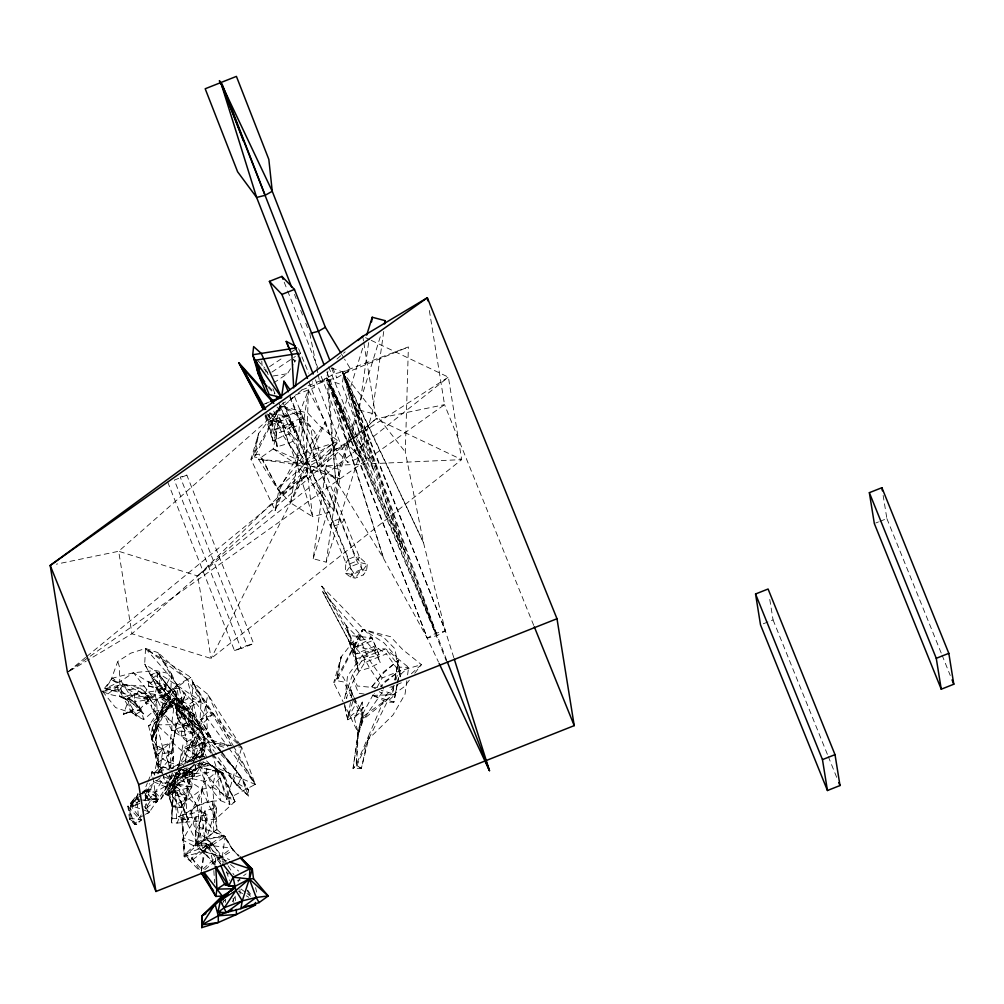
<?xml version="1.0" encoding="UTF-8"?>
<svg xmlns="http://www.w3.org/2000/svg" width="1004" height="1004" viewBox="0 0 1004 1004"><rect width="100%" height="100%" fill="white"/><g stroke="black" fill="none" stroke-linecap="round" stroke-linejoin="round"><path stroke-width="0.75" stroke-dasharray="5 3.75" d="M162.786 773.369L158.808 771.612L152.018 739.622L162.108 715.375L163.163 693.714L166.413 684.615L171.646 674.148L157.942 652.613L145.53 648.471L130.733 653.19L117.744 661.473L111.155 679.608L102.345 691.154L115.598 707.582L129.177 712.225L141.15 709.238L117.393 686.962L102.345 691.154C112.285 696.989 124.747 695.709 134.649 701.846L144.752 715.25L128.135 698.822L119.978 696.475L117.393 686.962L119.677 690.112L123.404 684.113L140.384 688.054L145.48 692.459L155.444 706.251L140.384 688.054L127.37 690.012L123.404 684.113L105.156 688.719L112.523 678.164L133.482 672.743L155.494 670.484L171.646 674.148L176.804 685.431L180.205 711.585L199.457 730.397L201.064 701.231L190.835 677.323L145.53 648.471L144.676 664.058L156.837 686.912L162.673 697.504L180.205 711.585L201.064 701.231L187.221 679.093L157.942 652.613L176.804 685.431L192.956 701.445L199.457 730.397L184.196 708.949L178.775 686.322L145.53 648.471L187.221 679.093L192.956 701.445L180.205 711.585L160.063 697.83L176.804 685.431L190.835 677.323L162.673 697.504L160.063 697.83L170.743 691.681L176.804 685.431M197.022 763.768L208.242 763.266L201.779 789.32L186.744 822.038L186.217 800.916L187.585 779.757L181.724 767.232L173.014 785.203L171.571 822.878L177.068 823.092L215.496 819.264L234.961 801.556L223.515 773.331L210.815 765.224L206.573 760.856M414.765 673.22L421.404 664.648L402.617 649.5L390.594 636.712L362.808 629.37L355.14 654.056L374.028 646.563L374.003 650.416L380.252 662.452L369.522 667.911L358.415 671.111L348.488 640L322.598 591.594L374.003 650.416L363.373 656.541L356.006 658.925L358.415 671.111L355.14 654.056L348.488 640L363.373 656.541L369.522 667.911L384.043 689.685L363.649 719.077L358.503 733.485L343.77 703.252M201.453 758.497L204.716 751.745L205.142 738.768L189.982 706.025C180.795 698.069 167.492 699.888 159.611 690.3L159.761 672.718L148.291 681.892L148.567 685.719L145.48 692.459L148.718 701.608L166.413 684.615L148.291 681.892L133.482 672.743L121.007 680.976L105.156 688.719L129.993 695.144L153.399 697.968L133.482 672.743M205.142 745.282L200.925 750.779L204.854 738.555L203.574 736.108L195.403 737.024L186.694 748.582L191.249 745.708L200.925 750.779L202.946 754.77L193.885 732.242L188.677 710.481L174.307 704.293L190.873 720.345L200.273 727.473L203.574 736.108L203.875 742.684L205.142 745.282L199.369 744.855L181.034 736.17L171.797 730.535L163.903 713.982L174.307 704.293L182.841 725.352L186.957 741.529L186.694 748.582L195.905 754.92L202.946 754.77C209.485 740.563 199.696 727.247 194.387 714.547L188.677 710.481L171.094 701.457L174.307 704.293L171.897 721.964L171.797 730.535L167.266 761.948L158.808 771.612L157.653 746.675L152.545 726.934L160.339 713.731L169.977 705.912L176.34 698.646L174.558 690.639L167.292 698.935L148.63 725.955L152.018 739.622L163.903 713.982L171.094 701.457L176.34 698.646L167.292 698.935L169.977 705.912L182.828 714.183L197.951 746.951M225.837 860.767L221.144 856.989L203.737 851.417L195.441 846.698L196.156 816.779L207.64 814.821L204.59 838.403L184.221 856.6L190.572 861.306L200.06 871.434M195.905 754.92L199.369 744.855L204.854 738.555L193.885 732.242L188.802 724.411L188.677 710.481L189.982 706.025L182.828 714.183L176.24 724.675L173.428 740.362L163.062 748.959L156.122 756.577L156.938 724.838L160.339 713.731L176.24 724.675L168.948 769.328L154.403 772.666L154.754 775.289M194.387 714.547L190.873 720.345L189.166 726.03L174.307 704.293L194.387 714.547L193.885 732.242L181.034 736.17L171.897 721.964L163.903 713.982L176.34 698.646L169.538 699.562L165.058 704.193L156.737 716.944L156.737 722.378L152.018 739.622L152.545 726.934L156.938 724.838L176.24 724.675L172.776 742.709L171.91 752.385L173.742 755.146L173.228 767.972L168.948 769.328L156.586 763.529C156.749 750.954 148.994 739.496 152.545 726.934M200.888 820.519L201.779 789.32L187.585 779.757L174.056 784.086L173.014 785.203L171.571 822.878L174.056 784.086L175.637 779.28L183.431 769.24M453.808 657.658L445.362 630.901L423.525 542.75L405.302 452.001L408.39 346.932L342.414 371.844L331.37 367.928M138.928 795.093L147.688 789.784L152.733 789.734L158.607 798.494L149.42 812.01L130.545 805.434L130.909 818.411L136.782 824.397L129.503 818.95L130.545 805.434L141.413 819.904L136.782 824.397L134.774 824.548L129.503 818.95L127.885 806.112L130.545 805.434L136.544 798.544L138 793.8L130.307 803.438L132.616 806.789L136.544 798.544L136.607 796.624L140.309 794.34M203.335 762.023L194.6 776.105L182.515 776.858L182.841 769.265M211.078 753.238L181.586 716.693L182.188 703.867L184.686 696.663L188.087 698.734L180.243 702.223L176.88 700.127L175.135 688.305L178.637 688.33L183.845 692.823L188.087 698.734M171.646 674.148L170.743 691.681L162.673 697.504L144.676 664.058L201.064 701.231L192.956 701.445M124.283 698.32L128.211 701.156L135.866 714.321L135.791 715.802L143.76 719.517L153.072 711.585L162.121 709.753L176.34 698.646L156.737 722.378L157.628 715.3L156.36 699.6L154.992 694.555L156.837 686.912L170.743 691.681L164.455 695.897L156.36 699.6L151.002 705.323L153.072 711.585L156.737 716.944L170.492 698.106C155.482 693.4 138.025 690.727 123.266 697.366L117.393 686.962M362.356 702.085L354.286 717.86L358.177 732.907L361.553 716.63L362.356 702.085L358.654 709.502L347.572 718.613L347.76 719.793L359.281 713.405L363.184 707.205L362.193 720.659L358.302 733.736L353.082 768.336L361.402 768.361L368.644 738.969L386.992 702.235L394.773 694.73L397.848 684.414M358.039 732.092L356.131 765.123L353.082 768.336L358.039 732.092L361.553 716.63M358.302 733.736L356.382 766.705L353.082 768.336M180.921 807.567L187.008 798.431L186.418 795.268L191.777 787.01L179.841 768.813L170.228 784.827L168.998 791.453L180.921 807.567L181.787 807.505L187.008 798.431L191.777 787.01L192.693 772.904L181.26 769.265L189.844 772.402L189.128 783.496L186.418 795.268L180.921 807.567L172.274 806.275L168.07 793.085L170.228 784.827L177.281 771.599M179.515 770.896L175.587 773.469L167.58 782.041L166.677 794.867L168.697 795.469L178.298 783.948L192.693 772.904L182.138 769.189M178.11 770.407L182.515 776.858L186.844 775.552L194.6 776.105L195.579 764.458M196.069 758.635L196.32 755.723L190.446 744.102L184.359 747.465L177.231 769.114L186.844 775.552L191.902 764.973M220.391 751.08L182.188 703.867L177.444 706.979L176.114 712.802L177.62 718.5L185.414 715.024L181.849 713.744L176.34 706.465L176.88 700.127L184.686 696.663L181.398 702.612L176.34 706.465L177.62 718.5L185.376 731.075L189.003 721.688L185.414 715.024L180.858 698.596L176.34 706.465L181.586 716.693M212.497 753.439L176.34 706.465L177.093 698.32L175.135 688.305M278.961 403.156L345.878 562.792L345.25 572.995L350.271 577.011L355.152 578.178L363.297 574.953L366.548 570.561L367.288 564.261L359.57 557.371L294.122 395.538L290.972 399.78L283.103 402.905L274.908 413.962L273.715 411.1M397.057 684.176L393.857 702.172L386.992 702.235L372.685 695.37L374.63 693.174M201.302 871.045L203.737 851.417L212.71 843.724L224.306 862.285M162.297 773.093L155.432 754.255L151.416 738.091L156.938 724.838L173.428 740.362L171.91 752.385L156.586 763.529L154.403 772.666L160.665 773.13M406.821 680.8L405.026 694.228L392.991 715.036L368.644 738.969L356.382 766.705L361.402 768.361L368.267 736.61L385.9 695.433L393.568 687.313L390.619 687.313M407.611 674.839L408.603 667.371L385.649 648.91L378.433 648.747L362.494 655.072L347.509 675.968L345.539 694.279L343.832 701.495M167.58 782.041L170.228 784.827L178.298 783.948L173.943 785.329L167.58 782.041L164.932 793.649L168.697 795.469L173.943 785.329L175.587 773.469L192.693 772.904L189.128 783.496L174.407 777.686L175.587 773.469L178.298 783.948L191.777 787.01L168.07 793.085L172.01 806.664L181.787 807.505L172.01 806.664L187.008 798.431L168.07 793.085L174.407 777.686L186.418 795.268L168.998 791.453L172.274 806.275M227.331 864.532L222.311 856.638L225.109 836.671L216.839 829.404L212.547 801.142L197.299 805.672L190.547 810.893L195.454 831.212L197.6 845.293L214.818 865.147M383.729 331.496L372.208 413.435L326.2 562.165L313.173 558.726L326.212 465.969L363.021 346.995M326.2 562.165L339.239 469.395L381.106 334.068M313.173 558.726L359.181 410.008L368.744 341.987M168.697 795.469L170.228 784.827L191.777 787.01M203.737 851.417L190.572 861.306L185.188 854.228L212.71 843.724L197.098 842.77L182.803 814.759L184.221 856.6L185.188 854.228L197.098 842.77L201.578 811.709L182.803 814.759L181.787 818.611L184.221 856.6L203.737 851.417L213.375 862.9L221.144 856.989L205.92 845.87L183.519 837.851L181.787 818.611L196.156 816.779L182.565 840.097L195.441 846.698L212.71 843.724L204.59 838.403L201.578 811.709L207.64 814.821L195.441 846.698M157.879 773.883L160.289 767.219L163.062 748.959L156.938 724.838L154.792 749.975L156.122 756.577M350.421 702.323L347.76 719.793L344.146 703.44M220.478 863.628L205.92 845.87L201.114 872.551M327.931 371.103L326.802 378.044L335.587 479.636L383.616 558.575L427.24 638.092L438.497 662.063M446.705 660.293L373.651 470.098L342.05 384.858L343.857 373.764L408.39 346.932M203.574 736.108L190.873 720.345L182.841 725.352L181.034 736.17L186.957 741.529L199.369 744.855L186.694 748.582M393.568 687.313L392.489 693.689L385.9 695.433L379.299 691.743M351.162 697.793L351.676 694.718L346.204 698.42L353.496 680.361L364.879 662.464L386.465 653.905L400.935 674.111L399.617 678.528M166.413 684.615L164.455 695.897L165.058 704.193L169.977 705.912L156.436 721.851L148.63 725.955L169.977 705.912L169.538 699.562L170.492 698.106M393.819 686.109L392.489 693.689L381.231 690.3M394.886 680.034L398.337 660.331L383.842 671.714L371.38 687.326L357.336 685.996L352.58 674.638L364.075 657.469L385.649 648.91L399.818 667.171L408.603 667.371L400.935 674.111M394.898 679.821L398.337 660.331L383.98 672.63L371.38 687.326L374.028 688.807M165.058 704.193L156.36 699.6L148.843 699.625L138.64 691.003L135.063 693.35L134.335 697.391L134.649 701.846L139.443 709.627L148.843 699.625L154.992 694.555M182.929 744.981L179.088 765.286L167.266 761.948L154.603 752.962M155.457 780.547L165.798 783.358L169.048 775.891L174.094 780.999L161.054 798.87L156.335 802.246L148.542 799.937L146.923 798.255L149.734 783.584M151.14 776.255L151.98 771.85L164.794 772.754M397.371 684.138L393.857 702.172L372.685 695.37L374.818 693.149M397.659 682.645L400.006 670.622L385.348 681.101L380.478 686.598M397.383 682.67L400.006 670.622L385.498 682.017L381.231 686.46M146.571 704.105L148.454 696.023L143.409 698.684L146.571 704.105L151.617 701.432L148.454 696.023M159.121 693.287L161.004 685.192L155.959 687.865L159.121 693.287L164.167 690.614L161.004 685.192M145.367 814.382L149.42 812.01L145.116 800.74L147.688 789.784L158.607 798.494L145.404 808.948L149.42 812.01L145.417 815.951M156.436 721.851L152.018 739.622L159.862 713.129L174.558 690.639M197.11 759.363L192.868 757.531L205.883 705.172L207.79 694.316L192.479 681.992L192.868 757.531L194.801 759.915M303.258 465.04L320.552 458.175L314.679 431.921L302.417 418.442L280.455 405.779L254.564 457.071L250.962 459.305L253.397 455.439L259.17 454.122L281.421 495.386L303.258 465.04L288.663 443.316L283.856 431.055L268.796 414.627L273.753 429.812L292.628 422.32L298.979 438.146L288.663 443.316L277.142 446.805L273.753 429.812L280.455 405.779L308.052 413.234L319.912 426.135L338.473 441.434L321.23 463.559L281.421 495.386L275.134 510.547L250.962 459.305L258.643 433.414L280.455 405.779L299.117 413.811L310.575 426.135L314.277 449.353L296.983 456.205L278.61 491.433L275.134 510.547L280.016 493.416L305.843 475.306M172.311 772.729L170.09 780.284L165.798 783.358L162.799 774.561M132.151 712.1L135.791 715.802L130.583 711.51L128.211 701.156L123.279 714.371L132.465 711.121L132.98 709.426L141.238 711.033L143.76 719.517L130.583 711.51L129.177 707.255L123.442 698.483L119.978 696.475M344.761 705.774L347.572 718.613L353.759 698.52M395.802 680.122L399.818 667.171M214.48 865.147L213.074 862.536L233.003 850.162L225.109 836.671L212.861 844.778L197.6 845.293L206.586 838.415L216.324 807.442L212.547 801.142L213.814 831.889L197.6 845.293L199.67 827.421L197.299 805.672L213.814 831.889L225.109 836.671L233.003 850.162L238.375 855.446M182.904 767.746L190.446 744.102L203.072 749.398L206.51 756.903M358.177 732.907L362.193 720.659M168.948 769.328L173.742 755.146L173.428 740.362M171.584 818.147L188.363 819.716L173.014 785.203L195.617 763.831L179.227 775.527L173.968 784.262L178.637 816.603L185.112 813.905L196.809 805.861L205.117 781.501L217.504 771.072L223.515 773.331L229.954 804.442L234.961 801.556L222.424 774.36L216.726 768.75L208.242 763.266L175.637 779.28L170.906 770.206M352.58 674.638L345.539 694.279L350.873 689.723L353.508 696.512M157.339 699.851L153.072 711.585L157.628 715.3L156.737 722.378L162.121 709.753L157.339 699.851L163.163 693.714L164.455 695.897L169.538 699.562M180.243 702.223L183.845 692.823M190.572 861.306L191.852 858.018L205.92 845.87M220.566 751.507L241.224 777.159L237.622 786.132L248.666 796.159L248.427 790.123L241.224 777.159L221.796 751.845M176.88 700.127L182.188 703.867L179.101 708.962L176.34 706.465L178.762 700.516L157.126 672.115L151.202 674.751L176.34 706.465L216.801 749.925M164.418 776.996L174.094 780.999L166.275 787.098L156.335 802.246L146.923 798.255L144.011 791.202L147.425 782.907M148.002 781.526L151.98 771.85L157.502 774.134M196.546 764.671L199.344 767.219L223.515 773.331L212.522 787.023L201.779 789.32L186.217 800.916L177.068 823.092L174.056 784.086L185.451 774.486L194.437 764.069M146.923 798.255L153.737 781.777L151.98 771.85L155.043 775.126M182.565 840.097L183.519 837.851L185.188 854.228L191.852 858.018L202.118 869.891L215.345 858.031L221.144 856.989L223.252 862.85M160.376 777.686L144.011 791.202L148.542 799.937L161.054 798.87L166.275 787.098L159.134 779.481M379.023 654.771L373.024 640.401L354.148 647.894L349.593 635.557L321.732 586.173L371.957 637.766L379.023 654.771L367.916 657.984L357.173 663.443L354.148 647.894L362.808 629.37L382.813 636.523L394.723 648.546L399.441 671.086L382.147 677.951L376.939 687.602M190.873 720.345L195.403 737.024L191.249 745.708L203.875 742.684L195.403 737.024L182.841 725.352L171.897 721.964M192.53 763.655L196.32 755.723L203.072 749.398L199.056 757.769M195.454 831.212L205.117 810.943L216.324 807.442L216.839 829.404L206.586 838.415L195.454 831.212L199.67 827.421L223.29 835.202L225.109 836.671L206.586 838.415L205.117 810.943L190.547 810.893L199.67 827.421L202.758 850.928L222.311 856.638L229.452 859.625M182.515 776.858L192.379 771.712L195.717 764.734M200.8 759.852L195.579 770.645L169.438 776.305M278.936 407.147L289.34 417.689L294.875 432.36L283.354 435.849L273.038 441.02L270.452 425.169L280.455 405.779L253.397 455.439L258.643 433.414L254.564 457.071L261.944 458.025L281.421 495.386M138 793.8L132.214 804.919L132.616 806.789L142.342 802.083M177.231 769.114L190.446 744.102M221.984 904.617L224.03 900.739M237.948 882.014L241.537 875.287M373.224 694.504L362.808 713.806L358.503 733.485L363.235 716.442L404.311 686.673L410.008 679.331M232.3 901.68L235.312 896.246M347.572 718.613L356.144 703.302L354.036 697.868M148.542 799.937L155.319 792.256L164.028 776.732M170.228 784.827L164.932 793.649L166.677 794.867L173.943 785.329M151.617 798.77L145.906 790.499L158.607 798.494L151.617 798.77L145.404 808.948L145.906 790.499L152.733 789.734M139.242 800.326L136.607 796.624L127.885 806.112L134.774 824.548L143.697 811.295M273.577 382.976L287.433 373.714L293.143 364.615M293.595 359.306L294.774 362.005L297.184 358.177M297.987 356.909L300.397 353.082M173.014 785.203L179.227 775.527L175.838 769.064M187.622 762.952L191.814 756.665L202.419 754.807L205.745 759.639M138.64 691.003L134.335 697.391L148.843 699.625L134.649 701.846L123.442 698.483M363.184 707.205L359.231 713.041L354.286 717.86M350.271 577.011L353.521 572.619L361.666 569.393L366.548 570.561M199.871 758.196L202.419 754.807L174.47 766.479L172.688 768.349M159.761 672.718L148.567 685.719L159.611 690.3L145.48 692.459M199.432 758.284L202.419 754.807L177.758 766.868M111.155 679.608L112.523 678.164L117.895 682.218L111.155 679.608L135.063 693.35L148.843 699.625M184.259 768.311L192.379 771.712L201.465 762.187M192.868 757.531L208.029 741.956L205.883 705.172L192.479 681.992L226.452 733.798L233.267 745.784M320.552 458.175L338.473 441.434L314.277 449.353M154.403 772.666L160.289 767.219L173.228 767.972M189.63 761.622L203.072 749.398M211.781 715.224L200.737 719.404L212.76 740.588L230.794 745.646L214.944 744.516L200.737 719.404L208.92 710.706L211.781 715.224L202.946 723.256L214.944 744.516L226.302 748.043M215.496 864.318L213.074 862.536L231.547 848.104L239.203 855.885M411.364 673.734L421.404 664.648L399.441 671.086M301.752 390.067L118.673 551.284L56.287 564.185M336.955 359.068L345.175 351.827M533.726 625.404L444.534 404.65L376.073 418.819L131.963 633.775L87.599 660.293M223.051 901.605L225.31 899.609M176.34 698.646L159.862 713.129L162.108 715.375M141.012 795.042L127.885 806.112L138.602 818.323L141.413 819.904L134.774 824.548M130.583 711.51L132.98 709.426L123.279 714.371L132.465 711.121M213.814 831.889L216.839 829.404M85.578 657.432L67.431 672.341L86.256 661.096M86.796 656.44L376.073 418.819L363.762 342.439M352.592 698.47L363.649 719.077L388.987 698.395M128.135 698.822L135.063 693.35M107.943 693.915L119.878 684.527L156.837 686.912M142.116 794.164L147.688 789.784L143.61 798.908L145.116 800.74L158.607 798.494M204.791 869.652L213.375 862.9M139.405 799.284L136.544 798.544L130.307 803.438L132.214 804.919L139.807 800.916M169.977 705.912L157.628 715.3L151.002 705.323M200.273 727.473L193.885 732.242L171.797 730.535L188.802 724.411L200.423 739.019L204.716 751.745M243.608 875.689L246.105 873.831M132.616 806.789L138.728 802.409M68.711 671.438L444.534 404.65L428.783 306.923M238.701 856.161L231.547 848.104L223.29 835.202L208.945 845.242L202.758 850.928L212.861 844.778L222.311 856.638M269.574 366.648L283.203 357.524M291.888 351.726L298.113 347.572L308.692 373.099M271.858 372.145L295.414 356.407M135.866 714.321L141.238 711.033L139.154 706.038M141.539 793.587L147.688 789.784L142.154 792.081M190.785 761.798L202.419 754.807M144.011 791.202L155.319 792.256L174.094 780.999M144.011 815.16L138.602 818.323L136.607 796.624M197.098 842.77L204.59 838.403M318.168 374.492L319.724 382.097L333.893 373.99L350.948 369.71L344.548 359.106M319.724 382.097L336.767 377.818L350.948 369.71M354.148 647.894L371.957 637.766L373.024 640.401M174.47 766.479L191.814 756.665L194.977 762.638M265.922 414.539L270.452 425.169L287.056 415.857L294.875 432.36M186.957 741.529L195.403 737.024M382.147 677.951L367.916 657.984L360.75 640.301L346.204 625.843L357.173 663.443L353.546 643.689L360.75 640.301L371.957 637.766L349.593 635.557L346.204 625.843L321.732 586.173M265.006 415.832L273.038 441.02L268.168 422.107L275.171 418.831L287.056 415.857L266.913 413.397M181.172 725.177L189.003 721.688M265.144 403.671L269.448 401.889M308.165 385.787L326.802 378.044L367.238 461.551L446.265 660.845M295.49 394.999L314.628 387.406L312.257 381.683M270.452 425.169L289.34 417.689M186.844 475.13L174.307 480.1L241.085 648.584L253.623 643.602L186.844 475.13L180.256 477.088L247.034 645.559L253.623 643.602M335.323 449.378L347.873 444.395L360.386 457.422L347.836 462.405L335.323 449.378L308.617 381.307M167.706 482.058L234.484 650.542L247.034 645.559M389.803 687.401L401.336 682.82M875.726 523.021L878.513 521.917M879.906 521.365L886.883 518.604L883.144 495.424M763.316 623.773L773.067 619.907L769.591 598.284M219.575 750.289L157.251 672.404L151.202 674.751L179.101 708.962M129.503 818.95L130.909 818.411L141.413 819.904M187.585 779.757L216.174 769.641L216.726 768.75L210.815 765.224L197.135 763.969M185.112 813.905L173.968 784.262L196.809 805.861L208.468 801.43L220.679 800.665L229.954 804.442L217.504 771.072L199.344 767.219L181.762 776.431L172.098 770.972M262.27 404.876L269.612 402.102M301.853 389.916L328.245 379.951L342.05 384.858M276.301 433.565L268.796 414.627L277.142 446.805L276.301 433.565L283.856 431.055L293.821 425.382L292.628 422.32M234.484 650.542L241.085 648.584M223.29 835.202L202.105 841.164L208.945 845.242L231.547 848.104M273.753 429.812L293.821 425.382L298.979 438.146M355.14 654.056L374.003 650.416L351.174 645.321L322.598 591.594M273.038 375.998L287.433 373.714M163.062 748.959L170.454 767.32L173.742 755.146L163.062 748.959L154.792 749.975L160.289 767.219L166.112 771.863M237.383 880.32L240.307 880.019M185.451 774.486L206.56 772.503L212.522 787.023L215.496 819.264L201.779 789.32M102.345 691.154L119.677 690.112L105.156 688.719M372.685 695.37L394.773 694.73M377.303 687.326L371.38 687.326L375.609 688.593M182.841 725.352L189.166 726.03M205.054 756.727L196.32 755.723L184.359 747.465L186.016 766.19M364.176 694.053L358.503 693.174L353.496 680.361M229.489 745.42L208.029 741.956L211.882 753.715M238.688 746.901L241.751 747.39L255.254 784.425L226.778 799.297L195.767 761.107M189.844 772.402L192.693 772.904M140.836 799.648L145.116 800.74M359.181 410.008L372.208 413.435M326.212 465.969L339.239 469.395M178.637 816.603L188.363 819.716L173.968 784.262M187.334 767.972L195.579 770.645L195.152 764.082M226.728 860.98L218.019 858.043L208.945 845.242L213.074 862.536M166.275 787.098L153.737 781.777L156.335 802.246M202.783 761.81L255.254 784.425L234.032 747.114M176.34 706.465L177.444 706.979L177.62 718.5L181.849 713.744L182.188 703.867L157.126 672.115L157.653 682.569L176.34 706.465L157.251 672.404M123.404 684.113L153.399 697.968M365.582 337.67L369.786 339.678M371.191 340.343L448.386 377.153L461.677 459.631L211.066 658.486L131.963 633.775L118.673 551.284L197.763 575.995L448.386 377.153L309.006 466.559L197.763 575.995L211.066 658.486L309.006 466.559L461.677 459.631L376.073 418.819M162.673 697.504L184.196 708.949M238.299 891.075L244.876 894.978M246.193 895.756L248.829 897.312M361.402 768.361L356.131 765.123L368.267 736.61L368.644 738.969M378.433 648.747L386.465 653.905M141.15 709.238L123.266 697.366L119.878 684.527L119.313 666.418L117.744 661.473M226.44 872.313L228.874 874.095M148.291 681.892L159.611 690.3M241.048 889.017L245.854 892.631M247.059 893.547L250.674 896.258M208.242 763.266L222.424 774.36L210.815 765.224L199.344 767.219L205.117 781.501L208.468 801.43M230.531 864.532L238.739 871.121M195.065 762.764L172.776 742.709L157.653 746.675L155.432 754.255L171.91 752.385L157.653 746.675L151.416 738.091M157.653 682.569L182.188 703.867L214.228 751.431M237.383 743.512L226.452 733.798L207.79 694.316L241.751 747.39L226.778 799.297L212.359 755.196M238.475 744.479L241.751 747.39L238.764 743.876M267.415 372.208L262.182 367.175L261.768 361.063M178.762 700.516L182.188 703.867L177.093 698.32M156.586 763.529L160.289 767.219M206.586 838.415L212.861 844.778M269.938 412.682L335.587 479.636L328.245 379.951L373.651 470.098L343.857 373.764L423.525 542.75L342.414 371.844L405.302 452.001M268.143 387.381L274.556 394.032M136.544 798.544L139.769 801.92M144.061 806.4L149.42 812.01M257.727 360.486L264.843 368.054M269.812 413.121L275.171 418.831L283.354 435.849L296.983 456.205M221.068 754.493L237.032 771.649L248.427 790.123L233.43 780.623L237.032 771.649L221.369 752.285M276.953 406.971L293.821 425.382L270.578 420.55L266.888 413.686M268.796 386.515L274.933 393.543M155.319 792.256L161.054 798.87M237.76 742.696L205.883 705.172L192.479 698.031L227.958 746.863M212.057 754.456L237.622 786.132L215.094 752.711M220.855 861.645L218.019 858.043L220.165 863.628M180.858 698.596L220.842 750.603M213.112 754.268L237.622 786.132L233.43 780.623L248.666 796.159L241.224 777.159M228.874 748.118L255.254 784.425L232.426 747.177M174.056 784.086L186.217 800.916M165.346 773.469L170.09 780.284L169.601 774.649M353.521 572.619L349.656 567.059L348.614 559.102L283.931 403.307M247.674 890.084L251.966 896.271M364.075 657.469L362.494 655.072L364.879 662.464M129.955 692.86L135.653 701.658M228.172 865.85L234.032 875.049M191.852 858.018L200.273 871.234M121.007 680.976L129.993 695.144M192.479 681.992L231.61 745.846M341.347 353.81L343.744 357.775M185.376 731.075L179.992 722.114L176.114 712.802M247.16 890.498L250.925 897.099M353.232 695.998L342.916 676.809L336.553 678.516L333.73 682.632L343.104 701.871M353.96 697.366L362.808 713.806L363.649 719.077M351.852 697.09L343.744 681.98L336.905 680.687L333.73 682.632L341.184 656.88L362.808 629.37L383.804 642.685L395.952 656.227L400.433 678.39M196.809 805.861L181.762 776.431L205.117 781.501L220.679 800.665L217.504 771.072M192.379 771.712L194.6 776.105M354.952 700.905L356.144 703.302M283.103 402.905L349.994 563.771L351.864 574.577L355.152 578.178L361.666 569.393L360.674 562.692L355.466 556.392L289.403 394.421M289.88 397.145L356.834 561.06L362.883 570.209L363.297 574.953M267.001 371.882L268.143 374.643M272.925 388.611L275.109 393.882M346.204 625.843L353.546 643.689M328.609 366.949L367.238 461.551L342.414 371.844L445.362 630.901L437.142 635.607L427.24 638.092L326.802 378.044L383.616 558.575L328.245 379.951L405.403 553.104L343.857 373.764L445.362 630.901L435.472 633.386L427.24 638.092L328.245 379.951L437.142 635.607L343.857 373.764M886.883 518.604L941.476 653.717M942.066 655.173L950.273 675.516M773.067 619.907L827.66 755.033M828.25 756.476L837.06 778.276M332.726 367.652L336.767 377.818M293.62 359.106L294.774 362.005M348.488 640L356.006 658.925M326.852 371.982L360.386 457.422M284.22 282.212L287.056 289.453M287.633 290.896L317.753 367.652M321.167 376.337L347.873 444.395M315.444 379.851L347.836 462.405M374.028 646.563L380.252 662.452M294.498 294.41L296.193 298.753M300.711 310.324L303.534 317.565M305.793 323.351L307.488 327.693M331.696 368.242L333.893 373.99M265.495 415.129L268.168 422.107M226.415 871.635L229.577 880.433M350.873 689.723L353.282 697.052M255.593 887.624L256.647 892.117M309.759 333.479L317.854 372.973M233.016 898.116L233.932 902.596M362.77 336.327L363.511 340.908M235.112 896.183L235.563 900.638M186.154 767.746L186.844 775.552M213.839 870.531L214.58 882.729M225.486 899.597L225.649 902.47M168.609 761.321L169.111 770.306M239.918 889.582L240.132 893.974M215.345 858.031L215.672 864.256M265.859 369.133L265.96 372.12M308.391 390.041L306.157 463.484L312.62 516.696L333.88 510.961L339.791 478.971L333.152 443.567L325.497 422.056L308.391 390.041L300.146 411.464L297.084 464.739L290.47 502.816L312.62 516.696L297.084 464.739L279.376 417.651L300.146 411.464L306.157 463.484L333.88 510.961L297.084 464.739L273.213 448.851L279.376 417.651L306.157 463.484L339.791 478.971L297.084 464.739L258.53 459.255L277.393 488.835L290.47 502.816L306.157 463.484L325.497 422.056L297.084 464.739L277.393 488.835L306.157 463.484L333.152 443.567L297.084 464.739L308.391 390.041M341.184 656.88L336.905 680.687L362.808 629.37L336.553 678.516L341.184 656.88M216.174 769.641L212.522 787.023L234.961 801.556L222.16 774.774L216.174 769.641M291.7 422.044L288.637 426.223L293.256 427.327L300.974 424.265L304.049 420.111L299.418 418.982L291.7 422.044M332.952 521.365L330.128 525.205L334.282 525.996L341.46 523.41L344.284 519.57L340.03 518.553L332.952 521.365M348.614 559.102L345.878 562.792L349.994 563.771L356.834 561.06L359.57 557.371L355.466 556.392L348.614 559.102M349.656 567.059L345.25 572.995L351.864 574.577L362.883 570.209L367.288 564.261L360.674 562.692L349.656 567.059M273.213 448.851L258.53 459.255L306.157 463.484L273.213 448.851M401.738 548.222L326.802 378.044L435.472 633.386L342.414 371.844L401.738 548.222"/><path stroke-width="1.5" d="M255.418 902.483L255.443 905.018L236.392 914.544L218.332 922.488L201.766 927.608L201.942 915.899L222.286 896.02L233.003 889.544M201.766 927.608L201.942 915.899L228.322 893.56M257.438 367.627L257.325 370.476L259.609 375.985L264.717 381.846M222.75 864.03L233.141 877.207L249.331 878.952L268.206 895.957L256.196 897.463L240.872 908.645L259.107 902.596L268.206 895.957L253.485 878.651L249.331 878.952L234.572 886.557L220.441 900.601L217.881 912.36L226.264 912.536L240.872 908.645L242.278 900.852L249.331 878.952L249.958 868.811L240.747 858.458M371.568 321.882L372.22 317.251L385.247 320.678L384.821 323.777M281.748 396.053L283.944 381.244L289.88 389.59M295.465 386.44L299.719 357.625M259.107 902.596L256.196 897.463L242.278 900.852L226.264 912.536L220.441 900.601L235.89 890.535L249.331 878.952L252.33 869.2L240.295 856.989M366.698 335.098L372.22 317.251M384.331 323.652L385.247 320.678M215.182 866.439L225.022 884.662L228.749 885.955L233.141 877.207L249.958 868.811L252.33 869.2L253.485 878.651M220.855 898.53L222.286 896.02L203.975 872.3M220.566 911.896L218.27 915.761L201.729 924.847L215.082 904.19L222.286 896.02L215.847 896.421L201.114 872.551L210.25 886.043M217.881 912.36L224.432 907.603L235.89 890.535L233.141 877.207M230.907 891.201L234.572 886.557L225.022 884.662L233.907 886.733M358.077 340.469L362.77 336.327L427.315 297.761L556.994 618.728L574.225 725.628L155.959 891.477L67.431 672.341L50.2 565.453L362.77 336.327M226.025 883.219L216.952 889.117L215.847 896.421L203.498 872.539M340.557 352.479L325.359 327.291L272.247 191.262L220.805 82.579L256.635 197.449L265.156 195.303L272.247 191.262L268.834 159.41L236.417 76.392L205.192 88.766L237.609 171.797L256.635 197.449L291.675 287.169M325.359 327.291L318.281 331.345L311.177 333.127M201.942 915.899L205.895 913.703M220.441 900.601L222.926 899.371M232.162 909.862L218.27 915.761L218.332 922.488L201.729 924.847M270.879 401.286L280.919 397.12M307.475 378.42L269.398 281.384L281.948 276.414L294.461 289.441L324.016 364.741M269.398 281.384L281.911 294.41L294.461 289.441M869.351 492.675L881.901 487.706L948.818 653.328L953.8 684.226L941.25 689.208L874.333 523.573L869.351 492.675L936.268 658.31L941.25 689.208M155.959 891.477L138.728 784.576L556.994 618.728M755.548 593.991L768.085 589.009L835.014 754.644L839.997 785.542L827.447 790.512L760.517 624.877L755.548 593.991L822.464 759.614L827.447 790.512M936.268 658.31L948.818 653.328M822.464 759.614L835.014 754.644M271.067 401.55L281.333 397.672M224.432 907.603L242.278 900.852L235.89 890.535M245.152 906.675L255.443 905.018M296.682 347.798L252.707 354.763L258.392 374.115L267.19 395.363M298.966 353.308L254.991 360.273L260.676 379.625L267.077 386.276M232.903 888.766L216.952 889.117L215.822 867.356M215.684 866.439L228.749 885.955L234.572 886.557M280.166 397.207L269.223 394.61L252.707 354.763L253.648 346.593L261.241 353.421L281.534 397.534L279.639 395.049M229.64 861.959L249.958 868.811M289.541 349.768L286.24 341.423L295.477 346.204M257.049 362.256L254.991 360.273L281.534 397.534M240.521 857.567L252.33 869.2M255.882 360.599L253.774 358.403L256.058 363.912L259.835 368.895M263.211 409.13L238.914 362.883L272.85 400.621M264.667 409.557L241.801 366.962L273.854 403.445M211.907 888.502L213.576 890.95M241.801 366.962L265.709 409.18M238.914 362.883L257.513 397.132M258.994 399.868L263.362 409.557M439.15 663.481L489.475 770.67L454.285 659.151M286.24 341.423L291.863 354.425L293.695 387.933M283.944 381.244L288.311 391.786M276.2 396.505L277.292 399.14M952.043 679.871L953.8 684.226M838.817 782.631L839.997 785.542M534.316 626.86L574.225 725.628M138.728 784.576L50.2 565.453L427.315 297.761L427.804 300.811M329.839 360.386L220.805 82.579L243.395 140.899M483.213 754.77L489.475 770.67L447.269 661.749M281.948 276.414L283.078 279.313M281.911 294.41L313.173 374.065M220.503 83.583L219.361 80.671L222.235 84.499L265.156 195.303M220.704 865.021L228.749 885.955M249.331 878.952L256.196 897.463M215.082 904.19L218.27 915.761L236.392 914.544L236.342 909.373M881.901 487.706L882.403 490.793M234.196 885.716L234.346 888.741M258.241 371.091L258.392 374.115"/></g></svg>
